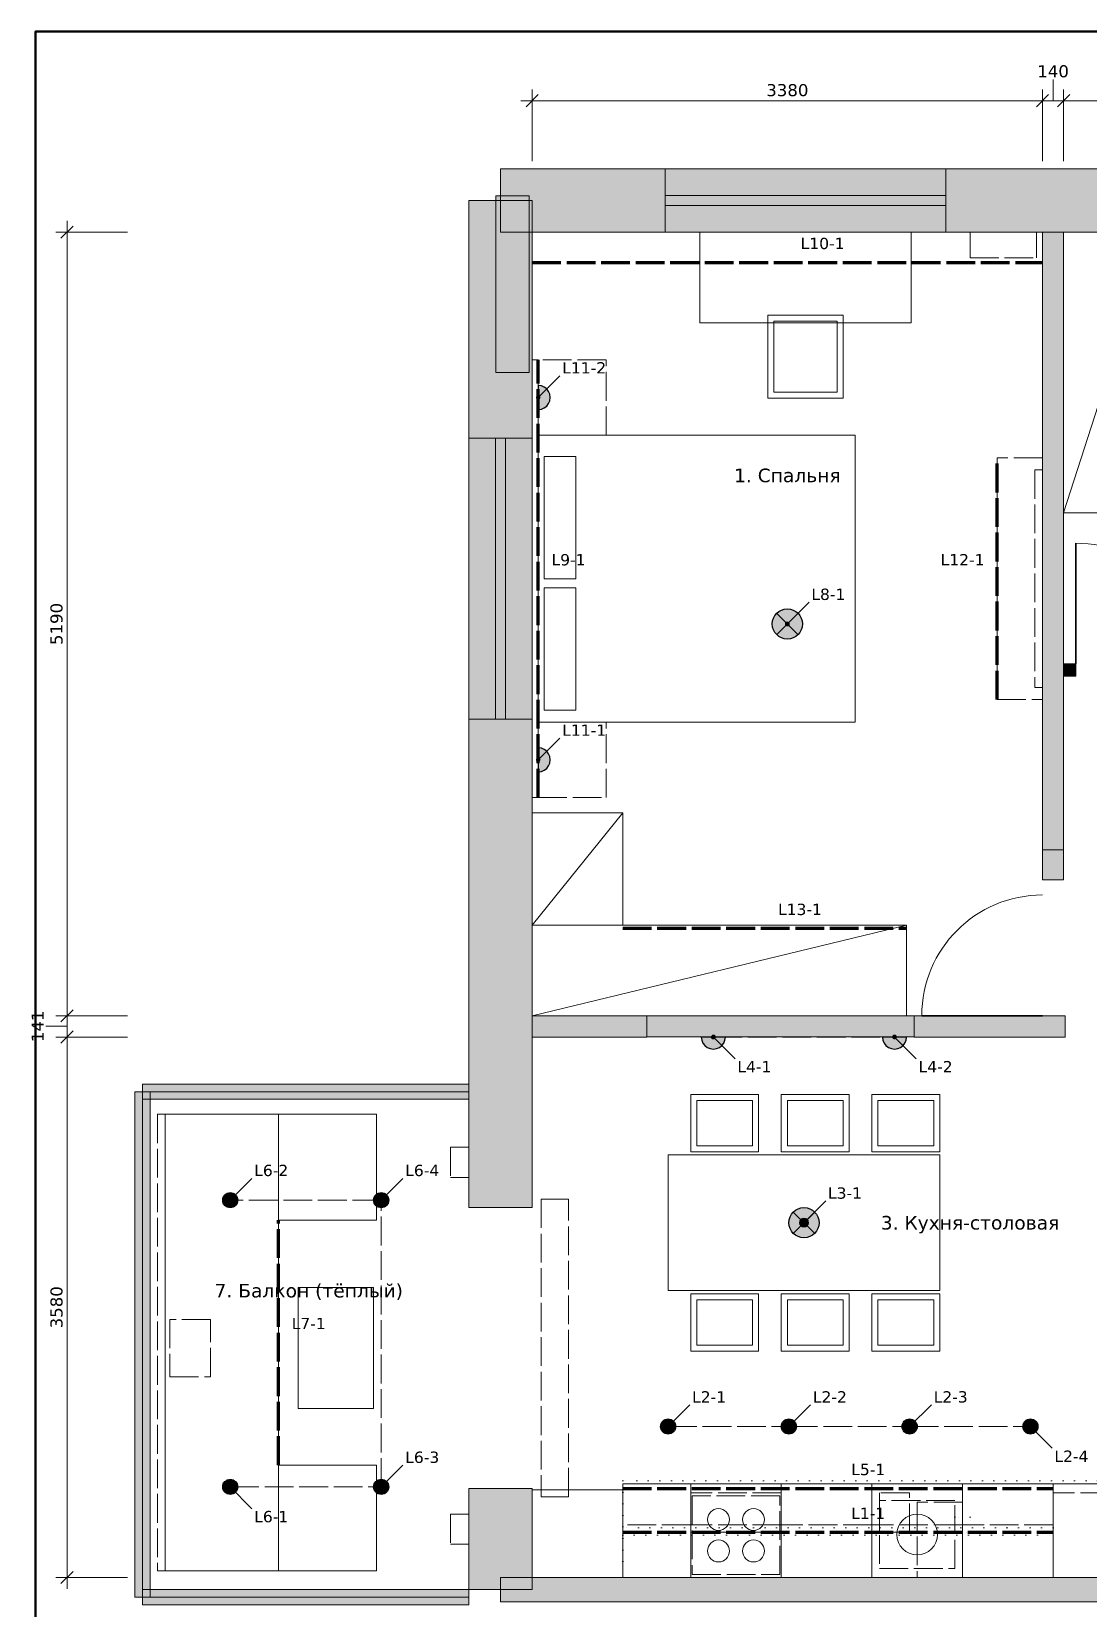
# Model space of a CAD drawing. Header units: millimetres. Extents: x 974 to 29450, y 51 to 20750.
# Drawn here: x 974 to 7974, y 10305 to 20750 of the extents above; entities that cross this region are included whole.
import ezdxf
from ezdxf.enums import TextEntityAlignment as Align

# ---------------------------------------------------------------- set-up
doc = ezdxf.new("R2010")
doc.units = ezdxf.units.MM
doc.linetypes.add('DASHED', pattern=[1.524, 1.27, -0.254])
doc.linetypes.add('DOT', pattern=[0.508, 0, -0.508])
for name, color, linetype in [('AR-NEW', 5, 'CONTINUOUS'), ('AR-WALLS', 7, 'CONTINUOUS'), ('DIM', 7, 'CONTINUOUS'), ('EL-LIGHT', 30, 'CONTINUOUS'), ('FRAME', 7, 'CONTINUOUS'), ('FURN', 8, 'CONTINUOUS'), ('TEXT', 7, 'CONTINUOUS')]:
    doc.layers.add(name, color=color, linetype=linetype)
doc.styles.add('GOST', font='DejaVuSans.ttf')

msp = doc.modelspace()

# ---------------------------------------------------------------- hatches: boundary and pattern name
at = {"layer": 'AR-NEW', "true_color": 0xc4c4c4}
h = msp.add_hatch(color=7, dxfattribs=at)
h.dxf.hatch_style = 1
h.paths.add_polyline_path([(7810, 16481), (7810, 16561), (7890, 16561), (7890, 16481), (7810, 16481)])
h = msp.add_hatch(color=7, dxfattribs=at)
h.dxf.hatch_style = 1
h.paths.add_polyline_path([(7810, 15131), (7810, 15330), (7670, 15330), (7670, 15131), (7810, 15131)])
h = msp.add_hatch(color=7, dxfattribs=at)
h.dxf.hatch_style = 1
h.paths.add_polyline_path([(6820, 14091), (6820, 14231), (5050, 14231), (5050, 14091), (6820, 14091)])
at = {"layer": 'AR-WALLS', "true_color": 0x9a9a9a}
h = msp.add_hatch(color=7, dxfattribs=at)
h.dxf.hatch_style = 1
h.paths.add_polyline_path([(4080, 19841), (5170, 19841), (5170, 19421), (4080, 19421), (4080, 19841)])
at = {"layer": 'AR-WALLS', "true_color": 0xffffff}
h = msp.add_hatch(color=7, dxfattribs=at)
h.dxf.hatch_style = 1
h.paths.add_polyline_path([(5170, 19421), (7030, 19421), (7030, 19841), (5170, 19841)])
at = {"layer": 'AR-WALLS', "true_color": 0x9a9a9a}
h = msp.add_hatch(color=7, dxfattribs=at)
h.dxf.hatch_style = 1
h.paths.add_polyline_path([(7030, 19421), (7030, 19841), (8810, 19841), (8810, 19421), (7030, 19421)])
h = msp.add_hatch(color=7, dxfattribs=at)
h.dxf.hatch_style = 1
h.paths.add_polyline_path([(4269, 18491), (4269, 19661), (4050, 19661), (4050, 18491), (4269, 18491)])
h = msp.add_hatch(color=7, dxfattribs=at)
h.dxf.hatch_style = 1
h.paths.add_polyline_path([(4290, 19631), (4290, 18056), (3870, 18056), (3870, 19631), (4290, 19631)])
h = msp.add_hatch(color=7, dxfattribs=at)
h.dxf.hatch_style = 1
h.paths.add_polyline_path([(7670, 19421), (7810, 19421), (7810, 15330), (7670, 15330), (7670, 19421)])
at = {"layer": 'AR-WALLS', "true_color": 0xffffff}
h = msp.add_hatch(color=7, dxfattribs=at)
h.dxf.hatch_style = 1
h.paths.add_polyline_path([(3870, 16196), (4290, 16196), (4290, 18056), (3870, 18056)])
at = {"layer": 'AR-WALLS', "true_color": 0x9a9a9a}
h = msp.add_hatch(color=7, dxfattribs=at)
h.dxf.hatch_style = 1
h.paths.add_polyline_path([(3870, 16196), (4290, 16196), (4290, 12960), (3870, 12960), (3870, 16196)])
h = msp.add_hatch(color=7, dxfattribs=at)
h.dxf.hatch_style = 1
h.paths.add_polyline_path([(4290, 14090), (4290, 14230), (5050, 14230), (5050, 14090), (4290, 14090)])
h = msp.add_hatch(color=7, dxfattribs=at)
h.dxf.hatch_style = 1
h.paths.add_polyline_path([(7820, 14230), (7820, 14090), (6820, 14090), (6820, 14230), (7820, 14230)])
at = {"layer": 'AR-WALLS', "true_color": 0xffffff}
h = msp.add_hatch(color=7, dxfattribs=at)
h.dxf.hatch_style = 1
h.paths.add_polyline_path([(1659, 10380), (1759, 10380), (1759, 13728), (1659, 13728)])
h = msp.add_hatch(color=7, dxfattribs=at)
h.dxf.hatch_style = 1
h.paths.add_polyline_path([(1709, 13678), (3870, 13678), (3870, 13778), (1709, 13778)])
at = {"layer": 'AR-WALLS', "true_color": 0x9a9a9a}
h = msp.add_hatch(color=7, dxfattribs=at)
h.dxf.hatch_style = 1
h.paths.add_polyline_path([(3870, 10430), (3870, 11100), (4290, 11100), (4290, 10430), (3870, 10430)])
h = msp.add_hatch(color=7, dxfattribs=at)
h.dxf.hatch_style = 1
h.paths.add_polyline_path([(10280, 10350), (10280, 10510), (4080, 10510), (4080, 10350), (10280, 10350)])
at = {"layer": 'AR-WALLS', "true_color": 0xffffff}
h = msp.add_hatch(color=7, dxfattribs=at)
h.dxf.hatch_style = 1
h.paths.add_polyline_path([(1709, 10330), (3870, 10330), (3870, 10430), (1709, 10430)])
at = {"layer": 'EL-LIGHT', "true_color": 0x393b79}
h = msp.add_hatch(color=7, dxfattribs=at)
h.dxf.hatch_style = 1
h.paths.add_polyline_path([(4330, 18246), (4351, 18249), (4370, 18257), (4387, 18269), (4399, 18286), (4407, 18305), (4410, 18326), (4407, 18347), (4399, 18366), (4387, 18383), (4370, 18395), (4351, 18403), (4330, 18406)])
at = {"layer": 'EL-LIGHT', "true_color": 0xffffff}
h = msp.add_hatch(color=7, dxfattribs=at)
h.dxf.hatch_style = 1
edge = h.paths.add_edge_path()
edge.add_arc((5980, 16826), 100, 0, 360)
at = {"layer": 'EL-LIGHT', "true_color": 0x393b79}
h = msp.add_hatch(color=7, dxfattribs=at)
h.dxf.hatch_style = 1
h.paths.add_polyline_path([(4330, 15846), (4351, 15849), (4370, 15857), (4387, 15869), (4399, 15886), (4407, 15905), (4410, 15926), (4407, 15947), (4399, 15966), (4387, 15983), (4370, 15995), (4351, 16003), (4330, 16006)])
at = {"layer": 'EL-LIGHT', "true_color": 0x9467bd}
h = msp.add_hatch(color=7, dxfattribs=at)
h.dxf.hatch_style = 1
h.paths.add_polyline_path([(5410, 14090), (5413, 14069), (5421, 14050), (5433, 14033), (5450, 14021), (5469, 14013), (5490, 14010), (5511, 14013), (5530, 14021), (5547, 14033), (5559, 14050), (5567, 14069), (5570, 14090)])
h = msp.add_hatch(color=7, dxfattribs=at)
h.dxf.hatch_style = 1
h.paths.add_polyline_path([(6610, 14090), (6613, 14069), (6621, 14050), (6633, 14033), (6650, 14021), (6669, 14013), (6690, 14010), (6711, 14013), (6730, 14021), (6747, 14033), (6759, 14050), (6767, 14069), (6770, 14090)])
at = {"layer": 'EL-LIGHT', "true_color": 0xffffff}
h = msp.add_hatch(color=7, dxfattribs=at)
h.dxf.hatch_style = 1
edge = h.paths.add_edge_path()
edge.add_arc((2290, 13010), 50, 0, 360)
h = msp.add_hatch(color=7, dxfattribs=at)
h.dxf.hatch_style = 1
edge = h.paths.add_edge_path()
edge.add_arc((3290, 13010), 50, 0, 360)
at = {"layer": 'EL-LIGHT', "true_color": 0x8c564b}
h = msp.add_hatch(color=7, dxfattribs=at)
h.dxf.hatch_style = 1
edge = h.paths.add_edge_path()
edge.add_arc((2290, 13010), 17.5, 0, 360)
h = msp.add_hatch(color=7, dxfattribs=at)
h.dxf.hatch_style = 1
edge = h.paths.add_edge_path()
edge.add_arc((3290, 13010), 17.5, 0, 360)
at = {"layer": 'EL-LIGHT', "true_color": 0xffffff}
h = msp.add_hatch(color=7, dxfattribs=at)
h.dxf.hatch_style = 1
edge = h.paths.add_edge_path()
edge.add_arc((6090, 12860), 100, 0, 360)
at = {"layer": 'EL-LIGHT', "true_color": 0x2ca02c}
h = msp.add_hatch(color=7, dxfattribs=at)
h.dxf.hatch_style = 1
edge = h.paths.add_edge_path()
edge.add_arc((6090, 12860), 30, 0, 360)
at = {"layer": 'EL-LIGHT', "true_color": 0xffffff}
h = msp.add_hatch(color=7, dxfattribs=at)
h.dxf.hatch_style = 1
edge = h.paths.add_edge_path()
edge.add_arc((5190, 11510), 50, 0, 360)
at = {"layer": 'EL-LIGHT', "true_color": 0x1f77b4}
h = msp.add_hatch(color=7, dxfattribs=at)
h.dxf.hatch_style = 1
edge = h.paths.add_edge_path()
edge.add_arc((5190, 11510), 17.5, 0, 360)
at = {"layer": 'EL-LIGHT', "true_color": 0xffffff}
h = msp.add_hatch(color=7, dxfattribs=at)
h.dxf.hatch_style = 1
edge = h.paths.add_edge_path()
edge.add_arc((5990, 11510), 50, 0, 360)
at = {"layer": 'EL-LIGHT', "true_color": 0x1f77b4}
h = msp.add_hatch(color=7, dxfattribs=at)
h.dxf.hatch_style = 1
edge = h.paths.add_edge_path()
edge.add_arc((5990, 11510), 17.5, 0, 360)
at = {"layer": 'EL-LIGHT', "true_color": 0xffffff}
h = msp.add_hatch(color=7, dxfattribs=at)
h.dxf.hatch_style = 1
edge = h.paths.add_edge_path()
edge.add_arc((6790, 11510), 50, 0, 360)
at = {"layer": 'EL-LIGHT', "true_color": 0x1f77b4}
h = msp.add_hatch(color=7, dxfattribs=at)
h.dxf.hatch_style = 1
edge = h.paths.add_edge_path()
edge.add_arc((6790, 11510), 17.5, 0, 360)
at = {"layer": 'EL-LIGHT', "true_color": 0xffffff}
h = msp.add_hatch(color=7, dxfattribs=at)
h.dxf.hatch_style = 1
edge = h.paths.add_edge_path()
edge.add_arc((7590, 11510), 50, 0, 360)
at = {"layer": 'EL-LIGHT', "true_color": 0x1f77b4}
h = msp.add_hatch(color=7, dxfattribs=at)
h.dxf.hatch_style = 1
edge = h.paths.add_edge_path()
edge.add_arc((7590, 11510), 17.5, 0, 360)
at = {"layer": 'EL-LIGHT', "true_color": 0xffffff}
h = msp.add_hatch(color=7, dxfattribs=at)
h.dxf.hatch_style = 1
edge = h.paths.add_edge_path()
edge.add_arc((2290, 11110), 50, 0, 360)
at = {"layer": 'EL-LIGHT', "true_color": 0x8c564b}
h = msp.add_hatch(color=7, dxfattribs=at)
h.dxf.hatch_style = 1
edge = h.paths.add_edge_path()
edge.add_arc((2290, 11110), 17.5, 0, 360)
at = {"layer": 'EL-LIGHT', "true_color": 0xffffff}
h = msp.add_hatch(color=7, dxfattribs=at)
h.dxf.hatch_style = 1
edge = h.paths.add_edge_path()
edge.add_arc((3290, 11110), 50, 0, 360)
at = {"layer": 'EL-LIGHT', "true_color": 0x8c564b}
h = msp.add_hatch(color=7, dxfattribs=at)
h.dxf.hatch_style = 1
edge = h.paths.add_edge_path()
edge.add_arc((3290, 11110), 17.5, 0, 360)
at = {"layer": 'TEXT', "true_color": 0x393b79}
h = msp.add_hatch(color=7, dxfattribs=at)
h.dxf.hatch_style = 1
edge = h.paths.add_edge_path()
edge.add_arc((4330, 18326), 12.5, 0, 360)
at = {"layer": 'TEXT', "true_color": 0x17becf}
h = msp.add_hatch(color=7, dxfattribs=at)
h.dxf.hatch_style = 1
edge = h.paths.add_edge_path()
edge.add_arc((5980, 16826), 12.5, 0, 360)
at = {"layer": 'TEXT', "true_color": 0x393b79}
h = msp.add_hatch(color=7, dxfattribs=at)
h.dxf.hatch_style = 1
edge = h.paths.add_edge_path()
edge.add_arc((4330, 15926), 12.5, 0, 360)
at = {"layer": 'TEXT', "true_color": 0x9467bd}
h = msp.add_hatch(color=7, dxfattribs=at)
h.dxf.hatch_style = 1
edge = h.paths.add_edge_path()
edge.add_arc((5490, 14090), 12.5, 0, 360)
h = msp.add_hatch(color=7, dxfattribs=at)
h.dxf.hatch_style = 1
edge = h.paths.add_edge_path()
edge.add_arc((6690, 14090), 12.5, 0, 360)
at = {"layer": 'TEXT', "true_color": 0x8c564b}
h = msp.add_hatch(color=7, dxfattribs=at)
h.dxf.hatch_style = 1
edge = h.paths.add_edge_path()
edge.add_arc((2290, 13010), 12.5, 0, 360)
h = msp.add_hatch(color=7, dxfattribs=at)
h.dxf.hatch_style = 1
edge = h.paths.add_edge_path()
edge.add_arc((3290, 13010), 12.5, 0, 360)
at = {"layer": 'TEXT', "true_color": 0x2ca02c}
h = msp.add_hatch(color=7, dxfattribs=at)
h.dxf.hatch_style = 1
edge = h.paths.add_edge_path()
edge.add_arc((6090, 12860), 12.5, 0, 360)
at = {"layer": 'TEXT', "true_color": 0x1f77b4}
h = msp.add_hatch(color=7, dxfattribs=at)
h.dxf.hatch_style = 1
edge = h.paths.add_edge_path()
edge.add_arc((5190, 11510), 12.5, 0, 360)
h = msp.add_hatch(color=7, dxfattribs=at)
h.dxf.hatch_style = 1
edge = h.paths.add_edge_path()
edge.add_arc((5990, 11510), 12.5, 0, 360)
h = msp.add_hatch(color=7, dxfattribs=at)
h.dxf.hatch_style = 1
edge = h.paths.add_edge_path()
edge.add_arc((6790, 11510), 12.5, 0, 360)
h = msp.add_hatch(color=7, dxfattribs=at)
h.dxf.hatch_style = 1
edge = h.paths.add_edge_path()
edge.add_arc((7590, 11510), 12.5, 0, 360)
at = {"layer": 'TEXT', "true_color": 0x8c564b}
h = msp.add_hatch(color=7, dxfattribs=at)
h.dxf.hatch_style = 1
edge = h.paths.add_edge_path()
edge.add_arc((2290, 11110), 12.5, 0, 360)
h = msp.add_hatch(color=7, dxfattribs=at)
h.dxf.hatch_style = 1
edge = h.paths.add_edge_path()
edge.add_arc((3290, 11110), 12.5, 0, 360)

# ---------------------------------------------------------------- linework, layer by layer
at = {"layer": 'AR-NEW', "lineweight": 15, "true_color": 0x7f7f7f}
for points in [[(7810, 16481), (7810, 16561), (7890, 16561), (7890, 16481), (7810, 16481)], [(7810, 15131), (7810, 15330), (7670, 15330), (7670, 15131), (7810, 15131)], [(6820, 14091), (6820, 14231), (5050, 14231), (5050, 14091), (6820, 14091)]]:
    msp.add_lwpolyline(points, close=True, dxfattribs=at)
at = {"layer": 'AR-WALLS', "lineweight": 15, "true_color": 0x7f7f7f}
for points in [[(4080, 19841), (5170, 19841), (5170, 19421), (4080, 19421), (4080, 19841)], [(7030, 19421), (7030, 19841), (8810, 19841), (8810, 19421), (7030, 19421)], [(4269, 18491), (4269, 19661), (4050, 19661), (4050, 18491), (4269, 18491)], [(4290, 19631), (4290, 18056), (3870, 18056), (3870, 19631), (4290, 19631)], [(7670, 19421), (7810, 19421), (7810, 15330), (7670, 15330), (7670, 19421)], [(3870, 16196), (4290, 16196), (4290, 12960), (3870, 12960), (3870, 16196)], [(4290, 14090), (4290, 14230), (5050, 14230), (5050, 14090), (4290, 14090)], [(7820, 14230), (7820, 14090), (6820, 14090), (6820, 14230), (7820, 14230)], [(3870, 10430), (3870, 11100), (4290, 11100), (4290, 10430), (3870, 10430)], [(10280, 10350), (10280, 10510), (4080, 10510), (4080, 10350), (10280, 10350)]]:
    msp.add_lwpolyline(points, close=True, dxfattribs=at)
at = {"layer": 'AR-WALLS', "lineweight": 20, "true_color": 0x9a9a9a}
for points in [[(5170, 19421), (7030, 19421), (7030, 19841), (5170, 19841)], [(3870, 16196), (4290, 16196), (4290, 18056), (3870, 18056)], [(1659, 10380), (1759, 10380), (1759, 13728), (1659, 13728)], [(1709, 13678), (3870, 13678), (3870, 13778), (1709, 13778)], [(1709, 10330), (3870, 10330), (3870, 10430), (1709, 10430)]]:
    msp.add_lwpolyline(points, close=True, dxfattribs=at)
at = {"layer": 'AR-WALLS', "lineweight": 15, "true_color": 0x9a9a9a}
for points in [[(5170, 19665), (7030, 19665)], [(5170, 19597), (7030, 19597)], [(4046, 16196), (4046, 18056)], [(4114, 16196), (4114, 18056)], [(1709, 10380), (1709, 13728)], [(1709, 13728), (3870, 13728)], [(1709, 10380), (3870, 10380)]]:
    msp.add_lwpolyline(points, dxfattribs=at)
at = {"layer": 'AR-WALLS', "lineweight": 35, "true_color": 0x9a9a9a}
for points in [[(7890, 16561), (7890, 17361)], [(7670, 14231), (6870, 14231)]]:
    msp.add_lwpolyline(points, dxfattribs=at)
at = {"layer": 'AR-WALLS', "lineweight": 15, "true_color": 0x9a9a9a}
for centre, start, end in [((7890, 16561), 0, 90), ((7670, 14231), 90, 180)]:
    msp.add_arc(centre, 800, start, end, dxfattribs=at)
at = {"layer": 'DIM', "color": 7, "lineweight": 13}
for points in [[(7740, 20292), (7740, 20432)], [(1209, 14161), (1069, 14161)]]:
    msp.add_lwpolyline(points, dxfattribs=at)
at = {"layer": 'DIM', "color": 7, "lineweight": 15}
for points in [[(4215, 20292), (12035, 20292)], [(4290, 19892), (4290, 20367)], [(7670, 19892), (7670, 20367)], [(7810, 19892), (7810, 20367)], [(1209, 10435), (1209, 19496)], [(1609, 19421), (1134, 19421)], [(1609, 14231), (1134, 14231)], [(1609, 14090), (1134, 14090)], [(1609, 10510), (1134, 10510)]]:
    msp.add_lwpolyline(points, dxfattribs=at)
at = {"layer": 'DIM', "color": 7, "lineweight": 35}
for points in [[(4250, 20252), (4330, 20332)], [(7630, 20252), (7710, 20332)], [(7770, 20252), (7850, 20332)], [(1169, 19381), (1249, 19461)], [(1169, 14191), (1249, 14271)], [(1169, 14050), (1249, 14130)], [(1169, 10470), (1249, 10550)]]:
    msp.add_lwpolyline(points, dxfattribs=at)
at = {"layer": 'EL-LIGHT', "linetype": 'DASHED', "lineweight": 70, "ltscale": 150, "true_color": 0x7f7f7f}
msp.add_lwpolyline([(4290, 19221), (7670, 19221)], dxfattribs=at)
at = {"layer": 'EL-LIGHT', "linetype": 'DASHED', "lineweight": 70, "ltscale": 150, "true_color": 0xbcbd22}
msp.add_lwpolyline([(4330, 15676), (4330, 18576)], dxfattribs=at)
at = {"layer": 'EL-LIGHT', "lineweight": 30, "true_color": 0x393b79}
for points in [[(4330, 18246), (4351, 18249), (4370, 18257), (4387, 18269), (4399, 18286), (4407, 18305), (4410, 18326), (4407, 18347), (4399, 18366), (4387, 18383), (4370, 18395), (4351, 18403), (4330, 18406)], [(4330, 15846), (4351, 15849), (4370, 15857), (4387, 15869), (4399, 15886), (4407, 15905), (4410, 15926), (4407, 15947), (4399, 15966), (4387, 15983), (4370, 15995), (4351, 16003), (4330, 16006)]]:
    msp.add_lwpolyline(points, close=True, dxfattribs=at)
at = {"layer": 'EL-LIGHT', "linetype": 'DASHED', "lineweight": 15, "ltscale": 150, "true_color": 0x393b79}
msp.add_lwpolyline([(4330, 15926), (4330, 18326)], dxfattribs=at)
at = {"layer": 'EL-LIGHT', "linetype": 'DASHED', "lineweight": 70, "ltscale": 150, "true_color": 0x637939}
msp.add_lwpolyline([(7370, 16326), (7370, 17926)], dxfattribs=at)
at = {"layer": 'EL-LIGHT', "lineweight": 20, "true_color": 0x17becf}
for points in [[(5909, 16755), (6051, 16897)], [(5909, 16897), (6051, 16755)]]:
    msp.add_lwpolyline(points, dxfattribs=at)
at = {"layer": 'EL-LIGHT', "linetype": 'DASHED', "lineweight": 70, "ltscale": 150, "true_color": 0x8c6d31}
msp.add_lwpolyline([(4890, 14810), (6770, 14810)], dxfattribs=at)
at = {"layer": 'EL-LIGHT', "lineweight": 30, "true_color": 0x9467bd}
for points in [[(5410, 14090), (5413, 14069), (5421, 14050), (5433, 14033), (5450, 14021), (5469, 14013), (5490, 14010), (5511, 14013), (5530, 14021), (5547, 14033), (5559, 14050), (5567, 14069), (5570, 14090)], [(6610, 14090), (6613, 14069), (6621, 14050), (6633, 14033), (6650, 14021), (6669, 14013), (6690, 14010), (6711, 14013), (6730, 14021), (6747, 14033), (6759, 14050), (6767, 14069), (6770, 14090)]]:
    msp.add_lwpolyline(points, close=True, dxfattribs=at)
at = {"layer": 'EL-LIGHT', "linetype": 'DASHED', "lineweight": 15, "ltscale": 150, "true_color": 0x9467bd}
msp.add_lwpolyline([(5490, 14090), (6690, 14090)], dxfattribs=at)
at = {"layer": 'EL-LIGHT', "linetype": 'DASHED', "lineweight": 15, "ltscale": 150, "true_color": 0x8c564b}
msp.add_lwpolyline([(2290, 11110), (3290, 11110), (3290, 13010), (2290, 13010)], dxfattribs=at)
at = {"layer": 'EL-LIGHT', "linetype": 'DASHED', "lineweight": 70, "ltscale": 150, "true_color": 0xe377c2}
msp.add_lwpolyline([(2609, 11255), (2609, 12878)], dxfattribs=at)
at = {"layer": 'EL-LIGHT', "lineweight": 20, "true_color": 0x2ca02c}
for points in [[(6019, 12789), (6161, 12931)], [(6019, 12931), (6161, 12789)]]:
    msp.add_lwpolyline(points, dxfattribs=at)
at = {"layer": 'EL-LIGHT', "linetype": 'DASHED', "lineweight": 15, "ltscale": 150, "true_color": 0x1f77b4}
msp.add_lwpolyline([(5190, 11510), (5990, 11510), (6790, 11510), (7590, 11510)], dxfattribs=at)
at = {"layer": 'EL-LIGHT', "linetype": 'DASHED', "lineweight": 70, "ltscale": 150, "true_color": 0xff7f0e}
msp.add_lwpolyline([(4890, 11100), (7740, 11100)], dxfattribs=at)
at = {"layer": 'EL-LIGHT', "linetype": 'DASHED', "lineweight": 70, "ltscale": 150, "true_color": 0xd62728}
msp.add_lwpolyline([(4890, 10810), (7740, 10810)], dxfattribs=at)
at = {"layer": 'EL-LIGHT', "lineweight": 30, "true_color": 0x17becf}
msp.add_circle((5980, 16826), 100, dxfattribs=at)
at = {"layer": 'EL-LIGHT', "lineweight": 25, "true_color": 0x8c564b}
for centre in [(2290, 13010), (3290, 13010), (2290, 11110), (3290, 11110)]:
    msp.add_circle(centre, 50, dxfattribs=at)
at = {"layer": 'EL-LIGHT', "lineweight": 13, "true_color": 0x8c564b}
for centre in [(2290, 13010), (3290, 13010), (2290, 11110), (3290, 11110)]:
    msp.add_circle(centre, 17.5, dxfattribs=at)
at = {"layer": 'EL-LIGHT', "lineweight": 30, "true_color": 0x2ca02c}
msp.add_circle((6090, 12860), 100, dxfattribs=at)
at = {"layer": 'EL-LIGHT', "lineweight": 13, "true_color": 0x2ca02c}
msp.add_circle((6090, 12860), 30, dxfattribs=at)
at = {"layer": 'EL-LIGHT', "lineweight": 25, "true_color": 0x1f77b4}
for centre in [(5190, 11510), (5990, 11510), (6790, 11510), (7590, 11510)]:
    msp.add_circle(centre, 50, dxfattribs=at)
at = {"layer": 'EL-LIGHT', "lineweight": 13, "true_color": 0x1f77b4}
for centre in [(5190, 11510), (5990, 11510), (6790, 11510), (7590, 11510)]:
    msp.add_circle(centre, 17.5, dxfattribs=at)
at = {"layer": 'FRAME', "color": 7, "lineweight": 50}
msp.add_lwpolyline([(1000, 250), (29450, 250), (29450, 20750), (1000, 20750)], close=True, dxfattribs=at)
at = {"layer": 'FURN', "lineweight": 15, "true_color": 0xb8b8b8}
for points in [[(5400, 18821), (6800, 18821), (6800, 19421), (5400, 19421)], [(7810, 17561), (8410, 17561), (8410, 19421), (7810, 19421)], [(5850, 18321), (6350, 18321), (6350, 18871), (5850, 18871)], [(4330, 16176), (6430, 16176), (6430, 18076), (4330, 18076)], [(4290, 14831), (4890, 14831), (4890, 15576), (4290, 15576)], [(4290, 14231), (6770, 14231), (6770, 14831), (4290, 14831)], [(5340, 13330), (5790, 13330), (5790, 13710), (5340, 13710)], [(5940, 13330), (6390, 13330), (6390, 13710), (5940, 13710)], [(6540, 13330), (6990, 13330), (6990, 13710), (6540, 13710)], [(1859, 10555), (2609, 10555), (2609, 13578), (1859, 13578)], [(2609, 12878), (3259, 12878), (3259, 13578), (2609, 13578)], [(5190, 12410), (6990, 12410), (6990, 13310), (5190, 13310)], [(2740, 11630), (3240, 11630), (3240, 12430), (2740, 12430)], [(5340, 12010), (5790, 12010), (5790, 12390), (5340, 12390)], [(5940, 12010), (6390, 12010), (6390, 12390), (5940, 12390)], [(6540, 12010), (6990, 12010), (6990, 12390), (6540, 12390)], [(2609, 10555), (3259, 10555), (3259, 11255), (2609, 11255)], [(4290, 10510), (4890, 10510), (4890, 11090), (4290, 11090)], [(4890, 10510), (5340, 10510), (5340, 11130), (4890, 11130)], [(5340, 10510), (5940, 10510), (5940, 11130), (5340, 11130)], [(5940, 10510), (6540, 10510), (6540, 11130), (5940, 11130)], [(6540, 10510), (7140, 10510), (7140, 11130), (6540, 11130)], [(7140, 10510), (7740, 10510), (7740, 11130), (7140, 11130)], [(7740, 10510), (8340, 10510), (8340, 11130), (7740, 11130)]]:
    msp.add_lwpolyline(points, close=True, dxfattribs=at)
at = {"layer": 'FURN', "linetype": 'DASHED', "lineweight": 15, "ltscale": 150, "true_color": 0xb8b8b8}
for points in [[(7190, 19251), (7630, 19251), (7630, 19421), (7190, 19421)], [(4290, 15676), (4330, 15676), (4330, 18576), (4290, 18576)], [(4330, 18076), (4780, 18076), (4780, 18576), (4330, 18576)], [(7370, 16326), (7670, 16326), (7670, 17926), (7370, 17926)], [(7620, 16406), (7670, 16406), (7670, 17846), (7620, 17846)], [(4330, 15676), (4780, 15676), (4780, 16176), (4330, 16176)], [(1809, 10555), (1859, 10555), (1859, 13578), (1809, 13578)], [(3750, 13160), (3870, 13160), (3870, 13360), (3750, 13360)], [(4350, 11045), (4530, 11045), (4530, 13016), (4350, 13016)], [(1890, 11840), (2160, 11840), (2160, 12220), (1890, 12220)], [(5340, 10510), (5940, 10510), (5940, 11070), (5340, 11070)], [(5350, 10530), (5930, 10530), (5930, 11050), (5350, 11050)], [(6590, 10810), (6790, 10810), (6790, 11070), (6590, 11070)], [(6590, 10570), (7090, 10570), (7090, 11020), (6590, 11020)], [(6840, 10510), (7140, 10510), (7140, 11010), (6840, 11010)], [(7740, 10510), (8340, 10510), (8340, 11070), (7740, 11070)], [(3750, 10730), (3870, 10730), (3870, 10930), (3750, 10930)], [(4890, 10510), (5340, 10510), (5340, 10860), (4890, 10860)], [(5340, 10510), (5940, 10510), (5940, 10860), (5340, 10860)], [(5340, 10510), (5940, 10510), (5940, 10810), (5340, 10810)], [(5940, 10510), (6540, 10510), (6540, 10860), (5940, 10860)], [(6540, 10510), (7140, 10510), (7140, 10860), (6540, 10860)], [(7140, 10510), (7740, 10510), (7740, 10860), (7140, 10860)]]:
    msp.add_lwpolyline(points, close=True, dxfattribs=at)
at = {"layer": 'FURN', "lineweight": 13, "true_color": 0xb8b8b8}
for points in [[(7810, 17561), (8410, 19421)], [(4290, 14831), (4890, 15576)], [(4290, 14231), (6770, 14831)]]:
    msp.add_lwpolyline(points, dxfattribs=at)
for points in [[(5890, 18361), (6310, 18361), (6310, 18831), (5890, 18831)], [(4370, 17126), (4580, 17126), (4580, 17936), (4370, 17936)], [(4370, 16256), (4580, 16256), (4580, 17066), (4370, 17066)], [(5380, 13370), (5750, 13370), (5750, 13670), (5380, 13670)], [(5980, 13370), (6350, 13370), (6350, 13670), (5980, 13670)], [(6580, 13370), (6950, 13370), (6950, 13670), (6580, 13670)], [(5380, 12050), (5750, 12050), (5750, 12350), (5380, 12350)], [(5980, 12050), (6350, 12050), (6350, 12350), (5980, 12350)], [(6580, 12050), (6950, 12050), (6950, 12350), (6580, 12350)]]:
    msp.add_lwpolyline(points, close=True, dxfattribs=at)
at = {"layer": 'FURN', "linetype": 'DOT', "lineweight": 15, "ltscale": 150, "true_color": 0xb8b8b8}
for points in [[(4890, 10510), (8340, 10510), (8340, 11150), (4890, 11150)], [(7090, 10810), (7190, 10810), (7190, 10910), (7090, 10910)], [(4890, 10790), (7740, 10790), (7740, 10840), (4890, 10840)]]:
    msp.add_lwpolyline(points, close=True, dxfattribs=at)
at = {"layer": 'FURN', "lineweight": 13, "true_color": 0xb8b8b8}
for centre, radius in [((5524, 10894), 72.8), ((5756, 10894), 72.8), ((6840, 10795), 135), ((5524, 10686), 72.8), ((5756, 10686), 72.8)]:
    msp.add_circle(centre, radius, dxfattribs=at)
at = {"layer": 'TEXT', "lineweight": 15, "true_color": 0x393b79}
for points in [[(4330, 18326), (4474, 18470)], [(4330, 15926), (4474, 16070)]]:
    msp.add_lwpolyline(points, dxfattribs=at)
at = {"layer": 'TEXT', "lineweight": 15, "true_color": 0x17becf}
msp.add_lwpolyline([(5980, 16826), (6124, 16970)], dxfattribs=at)
at = {"layer": 'TEXT', "lineweight": 15, "true_color": 0x9467bd}
for points in [[(5490, 14090), (5634, 13946)], [(6690, 14090), (6834, 13946)]]:
    msp.add_lwpolyline(points, dxfattribs=at)
at = {"layer": 'TEXT', "lineweight": 15, "true_color": 0x8c564b}
for points in [[(2290, 13010), (2434, 13154)], [(3290, 13010), (3434, 13154)], [(3290, 11110), (3434, 11254)], [(2290, 11110), (2434, 10966)]]:
    msp.add_lwpolyline(points, dxfattribs=at)
at = {"layer": 'TEXT', "lineweight": 15, "true_color": 0x2ca02c}
msp.add_lwpolyline([(6090, 12860), (6234, 13004)], dxfattribs=at)
at = {"layer": 'TEXT', "lineweight": 15, "true_color": 0x1f77b4}
for points in [[(5190, 11510), (5334, 11654)], [(5990, 11510), (6134, 11654)], [(6790, 11510), (6934, 11654)], [(7590, 11510), (7734, 11366)]]:
    msp.add_lwpolyline(points, dxfattribs=at)
at = {"layer": 'TEXT', "lineweight": 13, "true_color": 0x393b79}
for centre in [(4330, 18326), (4330, 15926)]:
    msp.add_circle(centre, 12.5, dxfattribs=at)
at = {"layer": 'TEXT', "lineweight": 13, "true_color": 0x17becf}
msp.add_circle((5980, 16826), 12.5, dxfattribs=at)
at = {"layer": 'TEXT', "lineweight": 13, "true_color": 0x9467bd}
for centre in [(5490, 14090), (6690, 14090)]:
    msp.add_circle(centre, 12.5, dxfattribs=at)
at = {"layer": 'TEXT', "lineweight": 13, "true_color": 0x8c564b}
for centre in [(2290, 13010), (3290, 13010), (2290, 11110), (3290, 11110)]:
    msp.add_circle(centre, 12.5, dxfattribs=at)
at = {"layer": 'TEXT', "lineweight": 13, "true_color": 0x2ca02c}
msp.add_circle((6090, 12860), 12.5, dxfattribs=at)
at = {"layer": 'TEXT', "lineweight": 13, "true_color": 0x1f77b4}
for centre in [(5190, 11510), (5990, 11510), (6790, 11510), (7590, 11510)]:
    msp.add_circle(centre, 12.5, dxfattribs=at)

# ---------------------------------------------------------------- texts
at = {"layer": 'DIM', "color": 7, "style": 'GOST'}
for s, p in [('140', (7740, 20447)), ('3380', (5980, 20322))]:
    msp.add_text(s, height=80, dxfattribs=at).set_placement(p, align=Align.CENTER)
for s, p in [('5190', (1179, 16826)), ('141', (1054, 14161)), ('3580', (1179, 12300))]:
    msp.add_text(s, height=80, rotation=90, dxfattribs=at).set_placement(p, align=Align.CENTER)
at = {"layer": 'TEXT', "true_color": 0x7f7f7f, "style": 'GOST'}
msp.add_text('L10-1', height=75, dxfattribs=at).set_placement((6068, 19309))
at = {"layer": 'TEXT', "true_color": 0x393b79, "style": 'GOST'}
for s, p in [('L11-2', (4489, 18485)), ('L11-1', (4489, 16085))]:
    msp.add_text(s, height=75, dxfattribs=at).set_placement(p)
at = {"layer": 'TEXT', "true_color": 0x555555, "style": 'GOST'}
for s, p in [('1. Спальня', (5980, 17765)), ('3. Кухня-столовая', (7190, 12815)), ('7. Балкон (тёплый)', (2810, 12365))]:
    msp.add_text(s, height=90, dxfattribs=at).set_placement(p, align=Align.CENTER)
at = {"layer": 'TEXT', "true_color": 0xbcbd22, "style": 'GOST'}
msp.add_text('L9-1', height=75, dxfattribs=at).set_placement((4418, 17214))
at = {"layer": 'TEXT', "true_color": 0x637939, "style": 'GOST'}
msp.add_text('L12-1', height=75, dxfattribs=at).set_placement((6995, 17214))
at = {"layer": 'TEXT', "true_color": 0x17becf, "style": 'GOST'}
msp.add_text('L8-1', height=75, dxfattribs=at).set_placement((6139, 16985))
at = {"layer": 'TEXT', "true_color": 0x8c6d31, "style": 'GOST'}
msp.add_text('L13-1', height=75, dxfattribs=at).set_placement((5918, 14898))
at = {"layer": 'TEXT', "true_color": 0x9467bd, "style": 'GOST'}
for s, p in [('L4-1', (5649, 13856)), ('L4-2', (6849, 13856))]:
    msp.add_text(s, height=75, dxfattribs=at).set_placement(p)
at = {"layer": 'TEXT', "true_color": 0x8c564b, "style": 'GOST'}
for s, p in [('L6-2', (2449, 13169)), ('L6-4', (3449, 13169)), ('L6-3', (3449, 11269)), ('L6-1', (2449, 10876))]:
    msp.add_text(s, height=75, dxfattribs=at).set_placement(p)
at = {"layer": 'TEXT', "true_color": 0x2ca02c, "style": 'GOST'}
msp.add_text('L3-1', height=75, dxfattribs=at).set_placement((6249, 13019))
at = {"layer": 'TEXT', "true_color": 0xe377c2, "style": 'GOST'}
msp.add_text('L7-1', height=75, dxfattribs=at).set_placement((2697, 12155))
at = {"layer": 'TEXT', "true_color": 0x1f77b4, "style": 'GOST'}
for s, p in [('L2-1', (5349, 11669)), ('L2-2', (6149, 11669)), ('L2-3', (6949, 11669)), ('L2-4', (7749, 11276))]:
    msp.add_text(s, height=75, dxfattribs=at).set_placement(p)
at = {"layer": 'TEXT', "true_color": 0xff7f0e, "style": 'GOST'}
msp.add_text('L5-1', height=75, dxfattribs=at).set_placement((6403, 11188))
at = {"layer": 'TEXT', "true_color": 0xd62728, "style": 'GOST'}
msp.add_text('L1-1', height=75, dxfattribs=at).set_placement((6403, 10898))

doc.saveas('drawing.dxf')
